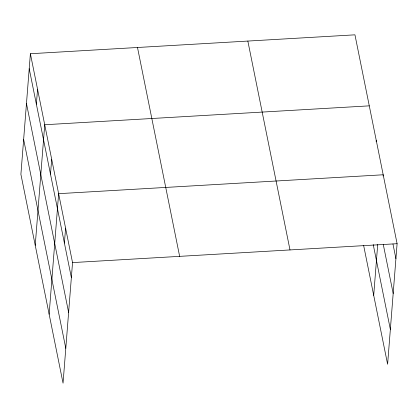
<?xml version="1.0" encoding="UTF-8"?>
<svg xmlns="http://www.w3.org/2000/svg" width="418" height="418" viewBox="0 0 418 418"><rect width="100%" height="100%" fill="white"/><g stroke="black" fill="none" stroke-linecap="round" stroke-linejoin="round"><path stroke-width="0.63" d="M30.389 53.729L20.9 174.301L63.05 383.17L72.539 262.593L30.389 53.729L354.95 34.83L397.1 243.699L387.611 364.271L363.655 245.565M36.376 104.213L37.557 89.233M35.232 245.314L44.721 124.742L369.282 105.848M50.5 174.181L51.675 159.206M49.141 314.242L58.63 193.67L383.191 174.776L383.092 176.025M64.409 243.109L65.584 228.134M376.137 141.561L376.237 140.312M373.702 295.348L377.705 244.473M72.539 262.593L397.1 243.699M392.957 243.997L395.919 258.679M383.259 244.384L393.181 293.525M373.222 244.546L390.355 329.426M247.843 41.068L289.998 249.938M137.496 47.49L179.646 256.359M29.213 68.704L71.363 277.573M26.47 103.549L68.62 312.418M23.643 139.45L65.793 348.319"/></g></svg>
